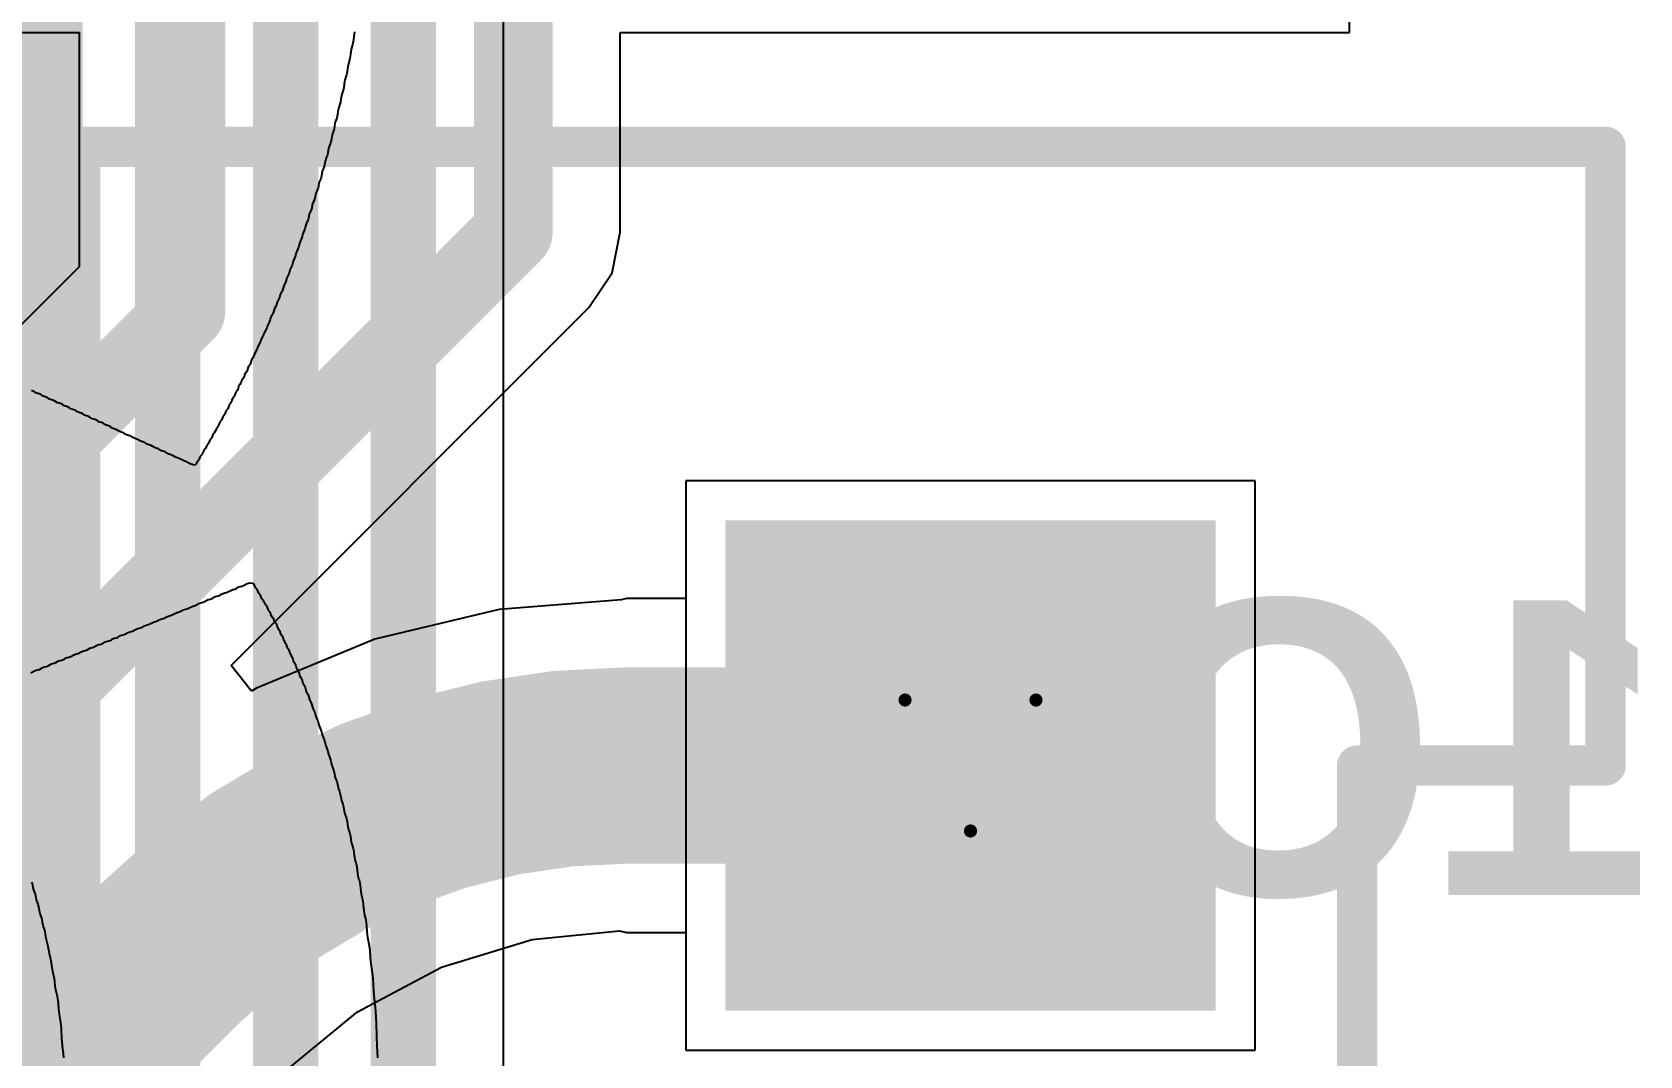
# Model space of a CAD drawing. Header units: inches. Extents: x -13 to 356, y -4 to 120.
# Drawn here: x 25.31 to 31.55, y 14.36 to 18.33 of the extents above; entities that cross this region are included whole.
import ezdxf

# ---------------------------------------------------------------- set-up
doc = ezdxf.new("R2010")
doc.units = ezdxf.units.IN
for name, color, linetype in [('Bottom Layer', 5, 'Continuous'), ('Bottom Overlay', 54, 'Continuous'), ('Bottom Solder', 6, 'Continuous'), ('Drill Drawing', 1, 'Continuous'), ('GND', 16, 'Continuous'), ('Multi-Layer', 9, 'Continuous'), ('Pad Holes', 156, 'Continuous'), ('POWER', 76, 'Continuous'), ('Top Layer', 1, 'Continuous'), ('Top Overlay', 2, 'Continuous'), ('Top Solder', 216, 'Continuous')]:
    doc.layers.add(name, color=color, linetype=linetype)
doc.styles.add('Arial_Bold', font='', dxfattribs={"height": 0.2})
doc.styles.get('Arial_Bold').set_extended_font_data('Arial', bold=True)

# ---------------------------------------------------------------- blocks, each defined once
blk = doc.blocks.new('XH2_54_LI_5P_37')
at = {"layer": 'Bottom Layer'}
blk.add_hatch(color=5, dxfattribs=at).paths.add_polyline_path([(-5.93, -0.85), (-5.93, 0.85), (-4.23, 0.85), (-4.23, -0.85)])
at = {"layer": 'Bottom Solder'}
blk.add_hatch(color=6, dxfattribs=at).paths.add_polyline_path([(-6.0316, -0.9516), (-6.0316, 0.9516), (-4.1284, 0.9516), (-4.1284, -0.9516)])
at = {"layer": 'GND'}
blk.add_hatch(color=16, dxfattribs=at).paths.add_polyline_path([(-5.93, -0.85), (-5.93, 0.85), (-4.23, 0.85), (-4.23, -0.85)])
at = {"layer": 'Multi-Layer'}
blk.add_hatch(color=9, dxfattribs=at).paths.add_polyline_path([(-5.93, -0.85), (-5.93, 0.85), (-4.23, 0.85), (-4.23, -0.85)])
at = {"layer": 'Pad Holes'}
h = blk.add_hatch(color=7, dxfattribs=at)
edge = h.paths.add_edge_path()
edge.add_arc((-5.08, 0), 0.45, 0, 360)
at = {"layer": 'POWER'}
blk.add_hatch(color=76, dxfattribs=at).paths.add_polyline_path([(-5.93, -0.85), (-5.93, 0.85), (-4.23, 0.85), (-4.23, -0.85)])
at = {"layer": 'Top Layer'}
blk.add_hatch(color=1, dxfattribs=at).paths.add_polyline_path([(-5.93, -0.85), (-5.93, 0.85), (-4.23, 0.85), (-4.23, -0.85)])
at = {"layer": 'Top Solder'}
blk.add_hatch(color=216, dxfattribs=at).paths.add_polyline_path([(-6.0316, -0.9516), (-6.0316, 0.9516), (-4.1284, 0.9516), (-4.1284, -0.9516)])
at = {"layer": 'Top Overlay'}
for points in [[(-7.48, -3.4544, 0.1565, 0.1565, 0), (-7.48, 2.4638, 0.1565, 0.1565, 0)], [(-7.48, 2.4638, 0.1565, 0.1565, 0), (-5.08, 2.4638, 0.1565, 0.1565, 0)], [(-5.08, 1.5, 0.1565, 0.1565, 0), (-5.08, 2.4638, 0.1565, 0.1565, 0)], [(-3.78, 1.5, 0.1565, 0.1565, 0), (-5.08, 1.5, 0.1565, 0.1565, 0)], [(7.52, -3.4544, 0.1565, 0.1565, 0), (-7.48, -3.4544, 0.1565, 0.1565, 0)]]:
    blk.add_lwpolyline(points, format="xyseb", dxfattribs=at)
for points in [[(-7.5191, 2.4638, 0.0782, 0.0782, 1), (-7.4409, 2.4638, 0.0782, 0.0782, 1)], [(-7.5191, 2.4638, 0.0782, 0.0782, 1), (-7.4409, 2.4638, 0.0782, 0.0782, 1)], [(-5.1191, 2.4638, 0.0782, 0.0782, 1), (-5.0409, 2.4638, 0.0782, 0.0782, 1)], [(-5.1191, 2.4638, 0.0782, 0.0782, 1), (-5.0409, 2.4638, 0.0782, 0.0782, 1)], [(-5.1191, 1.5, 0.0782, 0.0782, 1), (-5.0409, 1.5, 0.0782, 0.0782, 1)], [(-5.1191, 1.5, 0.0782, 0.0782, 1), (-5.0409, 1.5, 0.0782, 0.0782, 1)], [(-7.5191, -3.4544, 0.0782, 0.0782, 1), (-7.4409, -3.4544, 0.0782, 0.0782, 1)], [(-7.5191, -3.4544, 0.0782, 0.0782, 1), (-7.4409, -3.4544, 0.0782, 0.0782, 1)]]:
    blk.add_lwpolyline(points, format="xyseb", close=True, dxfattribs=at)

msp = doc.modelspace()

# ---------------------------------------------------------------- linework, layer by layer
at = {"layer": 'Bottom Layer'}
for p, q in [((27.1398, 2.8969), (27.1398, 32.9059)), ((30.0552, 16.5929), (27.8472, 16.5929)), ((27.8472, 16.5929), (27.8472, 14.3849)), ((30.0552, 14.3849), (30.0552, 16.5929)), ((27.8472, 14.3849), (30.0552, 14.3849))]:
    msp.add_line(p, q, dxfattribs=at)
for points in [[(26.7513, 2.8969, 0.254, 0.254, 0), (26.7513, 32.9059, 0.254, 0.254, 0)], [(26.2941, 3.0863, 0.254, 0.254, 0), (26.2941, 32.6442, 0.254, 0.254, 0)], [(25.8369, 3.844, 0.254, 0.254, 0), (25.8369, 25.7519, 0.254, 0.254, 0)], [(25.3797, 5.0975, 0.254, 0.254, 0), (25.3797, 25.5626, 0.254, 0.254, 0)]]:
    msp.add_lwpolyline(points, format="xyseb", dxfattribs=at)
at = {"layer": 'Bottom Overlay'}
for p, q in [((26.5532, 18.2842), (26.5493, 18.2712)), ((26.5551, 18.2913), (26.5532, 18.2842)), ((26.5564, 18.2978), (26.5551, 18.2913)), ((26.561, 18.3348), (26.5564, 18.2978)), ((26.5408, 18.2212), (26.5376, 18.2102)), ((26.5434, 18.2316), (26.5408, 18.2212)), ((26.546, 18.2472), (26.5434, 18.2316)), ((26.5473, 18.2588), (26.546, 18.2472)), ((26.5493, 18.2712), (26.5473, 18.2588)), ((26.5285, 18.1608), (26.5246, 18.1478)), ((26.5304, 18.168), (26.5285, 18.1608)), ((26.5317, 18.1732), (26.5304, 18.168)), ((26.533, 18.1797), (26.5317, 18.1732)), ((26.5343, 18.1913), (26.533, 18.1797)), ((26.5356, 18.2017), (26.5343, 18.1913)), ((26.5376, 18.2102), (26.5356, 18.2017)), ((26.5116, 18.0894), (26.5103, 18.0803)), ((26.5188, 18.1121), (26.5116, 18.0894)), ((26.5201, 18.1186), (26.5188, 18.1121)), ((26.522, 18.1336), (26.5201, 18.1186)), ((26.5233, 18.1426), (26.522, 18.1336)), ((26.5246, 18.1478), (26.5233, 18.1426)), ((26.4986, 18.0323), (26.496, 18.0141)), ((26.4999, 18.0375), (26.4986, 18.0323)), ((26.5064, 18.0583), (26.4999, 18.0375)), ((26.5077, 18.0622), (26.5064, 18.0583)), ((26.509, 18.0751), (26.5077, 18.0622)), ((26.5103, 18.0803), (26.509, 18.0751)), ((26.4844, 17.97), (26.4824, 17.9576)), ((26.4856, 17.9791), (26.4844, 17.97)), ((26.4869, 17.9843), (26.4856, 17.9791)), ((26.4889, 17.9914), (26.4869, 17.9843)), ((26.4928, 18.0018), (26.4889, 17.9914)), ((26.4947, 18.0089), (26.4928, 18.0018)), ((26.496, 18.0141), (26.4947, 18.0089)), ((26.4694, 17.907), (26.4655, 17.8966)), ((26.4707, 17.9135), (26.4694, 17.907)), ((26.4733, 17.9291), (26.4707, 17.9135)), ((26.4759, 17.9395), (26.4733, 17.9291)), ((26.4824, 17.9576), (26.4759, 17.9395)), ((26.4519, 17.8466), (26.448, 17.8336)), ((26.4551, 17.8538), (26.4519, 17.8466)), ((26.4564, 17.859), (26.4551, 17.8538)), ((26.4597, 17.8739), (26.4564, 17.859)), ((26.461, 17.883), (26.4597, 17.8739)), ((26.4629, 17.8901), (26.461, 17.883)), ((26.4655, 17.8966), (26.4629, 17.8901)), ((26.4331, 17.7759), (26.4318, 17.7694)), ((26.435, 17.7869), (26.4331, 17.7759)), ((26.4376, 17.7973), (26.435, 17.7869)), ((26.4409, 17.8057), (26.4376, 17.7973)), ((26.4435, 17.8122), (26.4409, 17.8057)), ((26.4454, 17.8194), (26.4435, 17.8122)), ((26.4467, 17.8246), (26.4454, 17.8194)), ((26.448, 17.8336), (26.4467, 17.8246)), ((26.4149, 17.7174), (26.4116, 17.709)), ((26.4201, 17.7304), (26.4149, 17.7174)), ((26.4214, 17.7369), (26.4201, 17.7304)), ((26.4233, 17.7493), (26.4214, 17.7369)), ((26.4292, 17.7629), (26.4233, 17.7493)), ((26.4318, 17.7694), (26.4292, 17.7629)), ((26.3987, 17.6675), (26.3941, 17.646)), ((26.4013, 17.674), (26.3987, 17.6675)), ((26.4045, 17.6811), (26.4013, 17.674)), ((26.4078, 17.6895), (26.4045, 17.6811)), ((26.409, 17.6947), (26.4078, 17.6895)), ((26.4103, 17.7038), (26.409, 17.6947)), ((26.4116, 17.709), (26.4103, 17.7038)), ((26.3753, 17.5948), (26.3727, 17.5857)), ((26.3811, 17.6058), (26.3753, 17.5948)), ((26.3857, 17.6259), (26.3811, 17.6058)), ((26.387, 17.6311), (26.3857, 17.6259)), ((26.3941, 17.646), (26.387, 17.6311)), ((26.3552, 17.5305), (26.348, 17.5143)), ((26.3578, 17.537), (26.3552, 17.5305)), ((26.3597, 17.5467), (26.3578, 17.537)), ((26.361, 17.5519), (26.3597, 17.5467)), ((26.3694, 17.5707), (26.361, 17.5519)), ((26.3707, 17.5759), (26.3694, 17.5707)), ((26.3727, 17.5857), (26.3707, 17.5759)), ((26.3331, 17.4669), (26.3286, 17.4571)), ((26.335, 17.4779), (26.3331, 17.4669)), ((26.3448, 17.4993), (26.335, 17.4779)), ((26.3461, 17.5045), (26.3448, 17.4993)), ((26.348, 17.5143), (26.3461, 17.5045)), ((26.3084, 17.402), (26.3071, 17.3968)), ((26.3104, 17.4091), (26.3084, 17.402)), ((26.3117, 17.4143), (26.3104, 17.4091)), ((26.3201, 17.4305), (26.3117, 17.4143)), ((26.3234, 17.4454), (26.3201, 17.4305)), ((26.3286, 17.4571), (26.3234, 17.4454)), ((26.2844, 17.3403), (26.2825, 17.3331)), ((26.287, 17.3494), (26.2844, 17.3403)), ((26.2909, 17.3585), (26.287, 17.3494)), ((26.2928, 17.3604), (26.2909, 17.3585)), ((26.2954, 17.3669), (26.2928, 17.3604)), ((26.2974, 17.3753), (26.2954, 17.3669)), ((26.2987, 17.3805), (26.2974, 17.3753)), ((26.3071, 17.3968), (26.2987, 17.3805)), ((26.2591, 17.2773), (26.2578, 17.2721)), ((26.261, 17.2858), (26.2591, 17.2773)), ((26.2708, 17.3046), (26.261, 17.2858)), ((26.2727, 17.3143), (26.2708, 17.3046)), ((26.2766, 17.3234), (26.2727, 17.3143)), ((26.2779, 17.326), (26.2766, 17.3234)), ((26.2805, 17.3286), (26.2779, 17.326)), ((26.2825, 17.3331), (26.2805, 17.3286)), ((26.2344, 17.2189), (26.2305, 17.2085)), ((26.2357, 17.2241), (26.2344, 17.2189)), ((26.2377, 17.2312), (26.2357, 17.2241)), ((26.2442, 17.2403), (26.2377, 17.2312)), ((26.2461, 17.2449), (26.2442, 17.2403)), ((26.2481, 17.2533), (26.2461, 17.2449)), ((26.2513, 17.2617), (26.2481, 17.2533)), ((26.2578, 17.2721), (26.2513, 17.2617)), ((26.2091, 17.1598), (26.2026, 17.1481)), ((26.2104, 17.165), (26.2091, 17.1598)), ((26.2156, 17.1767), (26.2104, 17.165)), ((26.2188, 17.1812), (26.2156, 17.1767)), ((26.2221, 17.1897), (26.2188, 17.1812)), ((26.2234, 17.1949), (26.2221, 17.1897)), ((26.2273, 17.204), (26.2234, 17.1949)), ((26.2286, 17.2066), (26.2273, 17.204)), ((26.2305, 17.2085), (26.2286, 17.2066)), ((26.1779, 17.0936), (26.1728, 17.0819)), ((26.1844, 17.1053), (26.1779, 17.0936)), ((26.1857, 17.1105), (26.1844, 17.1053)), ((26.1896, 17.1196), (26.1857, 17.1105)), ((26.1974, 17.1339), (26.1896, 17.1196)), ((26.1987, 17.139), (26.1974, 17.1339)), ((26.2026, 17.1481), (26.1987, 17.139)), ((26.1507, 17.0378), (26.1435, 17.0177)), ((26.1533, 17.0404), (26.1507, 17.0378)), ((26.1546, 17.043), (26.1533, 17.0404)), ((26.1565, 17.0449), (26.1546, 17.043)), ((26.1598, 17.0534), (26.1565, 17.0449)), ((26.1624, 17.0624), (26.1598, 17.0534)), ((26.1689, 17.0715), (26.1624, 17.0624)), ((26.1728, 17.0819), (26.1689, 17.0715)), ((26.1169, 16.9664), (26.1117, 16.9586)), ((26.1221, 16.9755), (26.1169, 16.9664)), ((26.1234, 16.9807), (26.1221, 16.9755)), ((26.126, 16.9871), (26.1234, 16.9807)), ((26.1286, 16.9897), (26.126, 16.9871)), ((26.1299, 16.9923), (26.1286, 16.9897)), ((26.1319, 16.9943), (26.1299, 16.9923)), ((26.1364, 17.0066), (26.1319, 16.9943)), ((26.139, 17.0131), (26.1364, 17.0066)), ((26.1435, 17.0177), (26.139, 17.0131)), ((25.3204, 16.9385), (25.3087, 16.9436)), ((25.325, 16.9352), (25.3204, 16.9385)), ((25.3334, 16.932), (25.325, 16.9352)), ((25.3386, 16.9307), (25.3334, 16.932)), ((25.3451, 16.9281), (25.3386, 16.9307)), ((25.3477, 16.9255), (25.3451, 16.9281)), ((25.3503, 16.9242), (25.3477, 16.9255)), ((25.3522, 16.9222), (25.3503, 16.9242)), ((25.3594, 16.9203), (25.3522, 16.9222)), ((25.3736, 16.9138), (25.3594, 16.9203)), ((25.3782, 16.9105), (25.3736, 16.9138)), ((25.3866, 16.9073), (25.3782, 16.9105)), ((25.3918, 16.906), (25.3866, 16.9073)), ((25.399, 16.9028), (25.3918, 16.906)), ((25.4093, 16.8963), (25.399, 16.9028)), ((26.0858, 16.9066), (26.0838, 16.8995)), ((26.0884, 16.9131), (26.0858, 16.9066)), ((26.091, 16.9157), (26.0884, 16.9131)), ((26.0955, 16.9229), (26.091, 16.9157)), ((26.0987, 16.9313), (26.0955, 16.9229)), ((26.1013, 16.9378), (26.0987, 16.9313)), ((26.1039, 16.9404), (26.1013, 16.9378)), ((26.1072, 16.9449), (26.1039, 16.9404)), ((26.1098, 16.9514), (26.1072, 16.9449)), ((26.1117, 16.9586), (26.1098, 16.9514)), ((25.4165, 16.8943), (25.4093, 16.8963)), ((25.4256, 16.8904), (25.4165, 16.8943)), ((25.4282, 16.8891), (25.4256, 16.8904)), ((25.4314, 16.8859), (25.4282, 16.8891)), ((25.4437, 16.8813), (25.4314, 16.8859)), ((25.4489, 16.88), (25.4437, 16.8813)), ((25.4554, 16.8761), (25.4489, 16.88)), ((25.46, 16.8729), (25.4554, 16.8761)), ((25.4684, 16.8696), (25.46, 16.8729)), ((25.4775, 16.867), (25.4684, 16.8696)), ((25.4866, 16.8606), (25.4775, 16.867)), ((25.497, 16.8567), (25.4866, 16.8606)), ((25.5022, 16.8554), (25.497, 16.8567)), ((25.5087, 16.8515), (25.5022, 16.8554)), ((25.5132, 16.8482), (25.5087, 16.8515)), ((25.5216, 16.845), (25.5132, 16.8482)), ((25.5307, 16.8424), (25.5216, 16.845)), ((25.5398, 16.8359), (25.5307, 16.8424)), ((26.0507, 16.8417), (26.0455, 16.8287)), ((26.052, 16.8443), (26.0507, 16.8417)), ((26.0546, 16.8469), (26.052, 16.8443)), ((26.0579, 16.8515), (26.0546, 16.8469)), ((26.0611, 16.8599), (26.0579, 16.8515)), ((26.0637, 16.8664), (26.0611, 16.8599)), ((26.0695, 16.8722), (26.0637, 16.8664)), ((26.0754, 16.8885), (26.0695, 16.8722)), ((26.0786, 16.8917), (26.0754, 16.8885)), ((26.0838, 16.8995), (26.0786, 16.8917)), ((25.5444, 16.8339), (25.5398, 16.8359)), ((25.5515, 16.832), (25.5444, 16.8339)), ((25.5606, 16.8281), (25.5515, 16.832)), ((25.5632, 16.8268), (25.5606, 16.8281)), ((25.5664, 16.8236), (25.5632, 16.8268)), ((25.5729, 16.821), (25.5664, 16.8236)), ((25.5801, 16.819), (25.5729, 16.821)), ((25.5866, 16.8164), (25.5801, 16.819)), ((25.595, 16.8106), (25.5866, 16.8164)), ((25.6034, 16.8073), (25.595, 16.8106)), ((25.6125, 16.8047), (25.6034, 16.8073)), ((25.6216, 16.7982), (25.6125, 16.8047)), ((25.632, 16.7943), (25.6216, 16.7982)), ((25.6372, 16.793), (25.632, 16.7943)), ((25.6437, 16.7891), (25.6372, 16.793)), ((25.6482, 16.7859), (25.6437, 16.7891)), ((25.6567, 16.7827), (25.6482, 16.7859)), ((25.6658, 16.7801), (25.6567, 16.7827)), ((25.6748, 16.7736), (25.6658, 16.7801)), ((26.0183, 16.7807), (26.0118, 16.7716)), ((26.0221, 16.7872), (26.0183, 16.7807)), ((26.026, 16.7963), (26.0221, 16.7872)), ((26.0273, 16.7989), (26.026, 16.7963)), ((26.0299, 16.8015), (26.0273, 16.7989)), ((26.0332, 16.806), (26.0299, 16.8015)), ((26.0364, 16.8145), (26.0332, 16.806)), ((26.0397, 16.8216), (26.0364, 16.8145)), ((26.0455, 16.8287), (26.0397, 16.8216)), ((25.6852, 16.7697), (25.6748, 16.7736)), ((25.6943, 16.7671), (25.6852, 16.7697)), ((25.6969, 16.7645), (25.6943, 16.7671)), ((25.6995, 16.7632), (25.6969, 16.7645)), ((25.7015, 16.7612), (25.6995, 16.7632)), ((25.7138, 16.7567), (25.7015, 16.7612)), ((25.7255, 16.7515), (25.7138, 16.7567)), ((25.73, 16.7483), (25.7255, 16.7515)), ((25.7385, 16.745), (25.73, 16.7483)), ((25.7476, 16.7424), (25.7385, 16.745)), ((25.7566, 16.7359), (25.7476, 16.7424)), ((25.767, 16.732), (25.7566, 16.7359)), ((25.7722, 16.7307), (25.767, 16.732)), ((25.7787, 16.7268), (25.7722, 16.7307)), ((25.7813, 16.7255), (25.7787, 16.7268)), ((25.7833, 16.7236), (25.7813, 16.7255)), ((25.7917, 16.7203), (25.7833, 16.7236)), ((25.8008, 16.7177), (25.7917, 16.7203)), ((25.8099, 16.7112), (25.8008, 16.7177)), ((25.9832, 16.7184), (25.9774, 16.7112)), ((25.9845, 16.721), (25.9832, 16.7184)), ((25.9884, 16.7301), (25.9845, 16.721)), ((25.9897, 16.7327), (25.9884, 16.7301)), ((25.9923, 16.7353), (25.9897, 16.7327)), ((25.9988, 16.747), (25.9923, 16.7353)), ((26.0014, 16.7534), (25.9988, 16.747)), ((26.0072, 16.7593), (26.0014, 16.7534)), ((26.0118, 16.7716), (26.0072, 16.7593)), ((25.8183, 16.708), (25.8099, 16.7112)), ((25.8268, 16.7061), (25.8183, 16.708)), ((25.8345, 16.7009), (25.8268, 16.7061)), ((25.8391, 16.6976), (25.8345, 16.7009)), ((25.8462, 16.6957), (25.8391, 16.6976)), ((25.8605, 16.6892), (25.8462, 16.6957)), ((25.8676, 16.6846), (25.8605, 16.6892)), ((25.8748, 16.6827), (25.8676, 16.6846)), ((25.8865, 16.6775), (25.8748, 16.6827)), ((25.8936, 16.6729), (25.8865, 16.6775)), ((25.9021, 16.6697), (25.8936, 16.6729)), ((25.9111, 16.6671), (25.9021, 16.6697)), ((25.9137, 16.6645), (25.9111, 16.6671)), ((25.9163, 16.6632), (25.9137, 16.6645)), ((25.9183, 16.6613), (25.9163, 16.6632)), ((25.9267, 16.658), (25.9183, 16.6613)), ((25.9319, 16.6567), (25.9267, 16.658)), ((25.9384, 16.6541), (25.9319, 16.6567)), ((25.9436, 16.6554), (25.9384, 16.6541)), ((25.9455, 16.6574), (25.9436, 16.6554)), ((25.9507, 16.6665), (25.9455, 16.6574)), ((25.952, 16.6691), (25.9507, 16.6665)), ((25.9579, 16.6749), (25.952, 16.6691)), ((25.9624, 16.6872), (25.9579, 16.6749)), ((25.9663, 16.6911), (25.9624, 16.6872)), ((25.9676, 16.6937), (25.9663, 16.6911)), ((25.9696, 16.6957), (25.9676, 16.6937)), ((25.9774, 16.7112), (25.9696, 16.6957)), ((26.0449, 16.153), (26.0566, 16.1582)), ((26.0566, 16.1582), (26.0643, 16.1595)), ((26.0643, 16.1595), (26.089, 16.1711)), ((26.089, 16.1711), (26.0968, 16.1724)), ((26.0968, 16.1724), (26.1059, 16.1776)), ((26.1059, 16.1776), (26.1085, 16.1802)), ((26.1085, 16.1802), (26.1176, 16.1828)), ((26.1176, 16.1828), (26.1247, 16.1848)), ((26.1247, 16.1848), (26.1312, 16.1874)), ((26.1312, 16.1874), (26.1448, 16.1945)), ((26.1448, 16.1945), (26.1552, 16.1971)), ((26.1552, 16.1971), (26.1682, 16.1958)), ((26.1682, 16.1958), (26.1702, 16.1939)), ((26.1702, 16.1939), (26.1728, 16.1874)), ((26.1728, 16.1874), (26.1779, 16.1783)), ((26.1779, 16.1783), (26.1818, 16.1744)), ((26.1818, 16.1744), (26.1857, 16.1653)), ((26.1857, 16.1653), (26.1909, 16.1562)), ((26.1909, 16.1562), (26.1948, 16.1523)), ((25.8884, 16.0874), (25.8962, 16.0926)), ((25.8962, 16.0926), (25.9021, 16.0945)), ((25.9021, 16.0945), (25.9124, 16.0971)), ((25.9124, 16.0971), (25.9345, 16.1075)), ((25.9345, 16.1075), (25.9397, 16.1088)), ((25.9397, 16.1088), (25.9501, 16.1127)), ((25.9501, 16.1127), (25.9579, 16.1179)), ((25.9579, 16.1179), (25.9644, 16.1205)), ((25.9644, 16.1205), (25.9741, 16.1225)), ((25.9741, 16.1225), (25.9819, 16.1264)), ((25.9819, 16.1264), (25.9916, 16.1322)), ((25.9916, 16.1322), (26.0014, 16.1341)), ((26.0014, 16.1341), (26.0118, 16.138)), ((26.0118, 16.138), (26.0137, 16.14)), ((26.0137, 16.14), (26.0163, 16.1413)), ((26.0163, 16.1413), (26.0254, 16.1452)), ((26.0254, 16.1452), (26.0338, 16.1471)), ((26.0338, 16.1471), (26.0403, 16.1497)), ((26.0403, 16.1497), (26.0449, 16.153)), ((26.1948, 16.1523), (26.2, 16.1393)), ((26.2, 16.1393), (26.2059, 16.1322)), ((26.2059, 16.1322), (26.2149, 16.114)), ((26.2149, 16.114), (26.2182, 16.1108)), ((26.2182, 16.1108), (26.2195, 16.1082)), ((26.2195, 16.1082), (26.2247, 16.0952)), ((26.2247, 16.0952), (26.2338, 16.0822)), ((25.7385, 16.0257), (25.7463, 16.0309)), ((25.7463, 16.0309), (25.7527, 16.0335)), ((25.7527, 16.0335), (25.7625, 16.0355)), ((25.7625, 16.0355), (25.7813, 16.0452)), ((25.7813, 16.0452), (25.7898, 16.0472)), ((25.7898, 16.0472), (25.8001, 16.0511)), ((25.8001, 16.0511), (25.8034, 16.0543)), ((25.8034, 16.0543), (25.8099, 16.0569)), ((25.8099, 16.0569), (25.8203, 16.0595)), ((25.8203, 16.0595), (25.8287, 16.0627)), ((25.8287, 16.0627), (25.8306, 16.0647)), ((25.8306, 16.0647), (25.8332, 16.066)), ((25.8332, 16.066), (25.8423, 16.0699)), ((25.8423, 16.0699), (25.8475, 16.0712)), ((25.8475, 16.0712), (25.8599, 16.0757)), ((25.8599, 16.0757), (25.8618, 16.0777)), ((25.8618, 16.0777), (25.8644, 16.079)), ((25.8644, 16.079), (25.8735, 16.0829)), ((25.8735, 16.0829), (25.8819, 16.0848)), ((25.8819, 16.0848), (25.8884, 16.0874)), ((26.2338, 16.0822), (26.2357, 16.0751)), ((26.2357, 16.0751), (26.2422, 16.0647)), ((26.2422, 16.0647), (26.2442, 16.0627)), ((26.2442, 16.0627), (26.2468, 16.0562)), ((26.2468, 16.0562), (26.25, 16.0478)), ((26.25, 16.0478), (26.2532, 16.0433)), ((26.2532, 16.0433), (26.2558, 16.0407)), ((26.2558, 16.0407), (26.2597, 16.0316)), ((26.2597, 16.0316), (26.261, 16.0264)), ((25.5866, 15.9634), (25.5944, 15.9686)), ((25.5944, 15.9686), (25.6034, 15.9712)), ((25.6034, 15.9712), (25.6086, 15.9725)), ((25.6086, 15.9725), (25.6171, 15.9757)), ((25.6171, 15.9757), (25.6203, 15.979)), ((25.6203, 15.979), (25.6294, 15.9829)), ((25.6294, 15.9829), (25.6378, 15.9848)), ((25.6378, 15.9848), (25.6463, 15.9881)), ((25.6463, 15.9881), (25.6541, 15.9933)), ((25.6541, 15.9933), (25.6632, 15.9959)), ((25.6632, 15.9959), (25.6684, 15.9972)), ((25.6684, 15.9972), (25.6768, 16.0004)), ((25.6768, 16.0004), (25.6813, 16.0037)), ((25.6813, 16.0037), (25.6904, 16.0076)), ((25.6904, 16.0076), (25.7008, 16.0102)), ((25.7008, 16.0102), (25.7125, 16.0166)), ((25.7125, 16.0166), (25.7216, 16.0205)), ((25.7216, 16.0205), (25.73, 16.0225)), ((25.73, 16.0225), (25.7385, 16.0257)), ((26.261, 16.0264), (26.2649, 16.0199)), ((26.2649, 16.0199), (26.2701, 16.0121)), ((26.2701, 16.0121), (26.276, 15.9959)), ((26.276, 15.9959), (26.2805, 15.9913)), ((26.2805, 15.9913), (26.2844, 15.9822)), ((26.2844, 15.9822), (26.2857, 15.977)), ((26.2857, 15.977), (26.2909, 15.968)), ((26.2909, 15.968), (26.2961, 15.9602)), ((25.4347, 15.9011), (25.4424, 15.9063)), ((25.4424, 15.9063), (25.4515, 15.9089)), ((25.4515, 15.9089), (25.4567, 15.9102)), ((25.4567, 15.9102), (25.4652, 15.9134)), ((25.4652, 15.9134), (25.4671, 15.9154)), ((25.4671, 15.9154), (25.4697, 15.9167)), ((25.4697, 15.9167), (25.4788, 15.9206)), ((25.4788, 15.9206), (25.4892, 15.9232)), ((25.4892, 15.9232), (25.4983, 15.9284)), ((25.4983, 15.9284), (25.51, 15.9336)), ((25.51, 15.9336), (25.5184, 15.9355)), ((25.5184, 15.9355), (25.5249, 15.9381)), ((25.5249, 15.9381), (25.5346, 15.9439)), ((25.5346, 15.9439), (25.5437, 15.9465)), ((25.5437, 15.9465), (25.5489, 15.9478)), ((25.5489, 15.9478), (25.5606, 15.9543)), ((25.5606, 15.9543), (25.5697, 15.9582)), ((25.5697, 15.9582), (25.5781, 15.9602)), ((25.5781, 15.9602), (25.5866, 15.9634)), ((26.2961, 15.9602), (26.298, 15.9517)), ((26.298, 15.9517), (26.3006, 15.9452)), ((26.3006, 15.9452), (26.3039, 15.942)), ((26.3039, 15.942), (26.3052, 15.9394)), ((26.3052, 15.9394), (26.3091, 15.9303)), ((26.3091, 15.9303), (26.3104, 15.9251)), ((26.3104, 15.9251), (26.3169, 15.9134)), ((26.3169, 15.9134), (26.3221, 15.9017)), ((25.3061, 15.8479), (25.3204, 15.8557)), ((25.3204, 15.8557), (25.3269, 15.8583)), ((25.3269, 15.8583), (25.3321, 15.8595)), ((25.3321, 15.8595), (25.3392, 15.8615)), ((25.3392, 15.8615), (25.3496, 15.868)), ((25.3496, 15.868), (25.3581, 15.8712)), ((25.3581, 15.8712), (25.3665, 15.8732)), ((25.3665, 15.8732), (25.373, 15.8758)), ((25.373, 15.8758), (25.3866, 15.8829)), ((25.3866, 15.8829), (25.397, 15.8855)), ((25.397, 15.8855), (25.4035, 15.8881)), ((25.4035, 15.8881), (25.4126, 15.8946)), ((25.4126, 15.8946), (25.421, 15.8966)), ((25.421, 15.8966), (25.4262, 15.8978)), ((25.4262, 15.8978), (25.4347, 15.9011)), ((26.3221, 15.9017), (26.324, 15.8946)), ((26.324, 15.8946), (26.3286, 15.8875)), ((26.3286, 15.8875), (26.3337, 15.8758)), ((26.3337, 15.8758), (26.335, 15.8706)), ((26.335, 15.8706), (26.3383, 15.8621)), ((26.3383, 15.8621), (26.3402, 15.8602)), ((26.3402, 15.8602), (26.3415, 15.8576)), ((26.3415, 15.8576), (26.3467, 15.8459)), ((26.3467, 15.8459), (26.3487, 15.8375)), ((26.3487, 15.8375), (26.3552, 15.8271)), ((26.3552, 15.8271), (26.3584, 15.82)), ((26.3584, 15.82), (26.3604, 15.8115)), ((26.3604, 15.8115), (26.3643, 15.8011)), ((26.3643, 15.8011), (26.3675, 15.7979)), ((26.3675, 15.7979), (26.3701, 15.7914)), ((26.3701, 15.7914), (26.374, 15.7758)), ((26.374, 15.7758), (26.3753, 15.7732)), ((26.3753, 15.7732), (26.3805, 15.7654)), ((26.3805, 15.7654), (26.3831, 15.7589)), ((26.3831, 15.7589), (26.3863, 15.7453)), ((26.3863, 15.7453), (26.3889, 15.7388)), ((26.3889, 15.7388), (26.3909, 15.7369)), ((26.3909, 15.7369), (26.3948, 15.7278)), ((26.3948, 15.7278), (26.3974, 15.7187)), ((26.3974, 15.7187), (26.3993, 15.7102)), ((26.3993, 15.7102), (26.4078, 15.694)), ((26.4078, 15.694), (26.411, 15.6791)), ((26.411, 15.6791), (26.4136, 15.6726)), ((26.4136, 15.6726), (26.4194, 15.6616)), ((26.4194, 15.6616), (26.422, 15.6512)), ((26.422, 15.6512), (26.424, 15.6427)), ((26.424, 15.6427), (26.4266, 15.6362)), ((26.4266, 15.6362), (26.4337, 15.62)), ((26.4337, 15.62), (26.4357, 15.609)), ((26.4357, 15.609), (26.4396, 15.5986)), ((26.4396, 15.5986), (26.4454, 15.585)), ((26.4454, 15.585), (26.4467, 15.5798)), ((26.4467, 15.5798), (26.4486, 15.57)), ((26.4486, 15.57), (26.4499, 15.5648)), ((26.4499, 15.5648), (26.4571, 15.5486)), ((26.4571, 15.5486), (26.4584, 15.5434)), ((26.4584, 15.5434), (26.4616, 15.5285)), ((26.4616, 15.5285), (26.4642, 15.522)), ((26.4642, 15.522), (26.4675, 15.5148)), ((26.4675, 15.5148), (26.4701, 15.5058)), ((26.4701, 15.5058), (26.4714, 15.5006)), ((26.4714, 15.5006), (26.4733, 15.4895)), ((26.4733, 15.4895), (26.4772, 15.4791)), ((26.4772, 15.4791), (26.4805, 15.472)), ((26.4805, 15.472), (26.4844, 15.4564)), ((26.4844, 15.4564), (26.4856, 15.446)), ((26.4856, 15.446), (26.4869, 15.4421)), ((26.4869, 15.4421), (26.4895, 15.4356)), ((26.4895, 15.4356), (26.4934, 15.4266)), ((26.4934, 15.4266), (26.496, 15.4162)), ((26.496, 15.4162), (26.498, 15.4038)), ((26.498, 15.4038), (26.4993, 15.3986)), ((26.4993, 15.3986), (26.5032, 15.3883)), ((26.5032, 15.3883), (26.5064, 15.3772)), ((26.5064, 15.3772), (26.509, 15.3668)), ((26.509, 15.3668), (26.511, 15.3532)), ((26.511, 15.3532), (26.5162, 15.3389)), ((26.5162, 15.3389), (26.5194, 15.3279)), ((26.5194, 15.3279), (26.5207, 15.3188)), ((26.5207, 15.3188), (26.522, 15.3136)), ((26.522, 15.3136), (26.5239, 15.3013)), ((26.5239, 15.3013), (26.5304, 15.2831)), ((26.5304, 15.2831), (26.5317, 15.2779)), ((26.5317, 15.2779), (26.533, 15.2714)), ((26.533, 15.2714), (26.5343, 15.2597)), ((26.5343, 15.2597), (26.5369, 15.2454)), ((26.5369, 15.2454), (26.5382, 15.2403)), ((26.5382, 15.2403), (26.5428, 15.2253)), ((26.5428, 15.2253), (26.5454, 15.2149)), ((26.5454, 15.2149), (26.5467, 15.202)), ((26.5467, 15.202), (26.548, 15.1929)), ((26.548, 15.1929), (26.5493, 15.1877)), ((26.5493, 15.1877), (26.5558, 15.1669)), ((26.5558, 15.1669), (26.5571, 15.1617)), ((26.5571, 15.1617), (26.5584, 15.1526)), ((26.5584, 15.1526), (26.5597, 15.1396)), ((26.5597, 15.1396), (26.561, 15.1344)), ((26.561, 15.1344), (26.5629, 15.1247)), ((26.5629, 15.1247), (26.5642, 15.1195)), ((26.5642, 15.1195), (26.5661, 15.1124)), ((26.5661, 15.1124), (26.5687, 15.102)), ((26.5687, 15.102), (26.5713, 15.0838)), ((25.312, 15.0293), (25.31, 15.0364)), ((26.5713, 15.0838), (26.5733, 15.0689)), ((26.5733, 15.0689), (26.5746, 15.0611)), ((26.5746, 15.0611), (26.5772, 15.0507)), ((26.5772, 15.0507), (26.5791, 15.0449)), ((26.5791, 15.0449), (26.5804, 15.0397)), ((26.5804, 15.0397), (26.583, 15.0241)), ((25.3133, 15.0241), (25.312, 15.0293)), ((25.3146, 15.015), (25.3133, 15.0241)), ((25.3172, 15.0059), (25.3146, 15.015)), ((25.3198, 14.9994), (25.3172, 15.0059)), ((25.3211, 14.9968), (25.3198, 14.9994)), ((25.3237, 14.9903), (25.3211, 14.9968)), ((25.325, 14.9825), (25.3237, 14.9903)), ((25.3262, 14.9773), (25.325, 14.9825)), ((25.3275, 14.9683), (25.3262, 14.9773)), ((26.583, 15.0241), (26.5843, 15.0111)), ((26.5843, 15.0111), (26.5856, 15.002)), ((26.5856, 15.002), (26.5876, 14.9897)), ((26.5876, 14.9897), (26.5915, 14.9741)), ((26.5915, 14.9741), (26.5941, 14.9611)), ((25.3347, 14.9507), (25.3275, 14.9683)), ((25.336, 14.9455), (25.3347, 14.9507)), ((25.3392, 14.9254), (25.336, 14.9455)), ((25.3405, 14.9202), (25.3392, 14.9254)), ((25.3425, 14.9131), (25.3405, 14.9202)), ((25.3483, 14.8968), (25.3425, 14.9131)), ((26.5941, 14.9611), (26.5954, 14.9507)), ((26.5954, 14.9507), (26.5967, 14.9364)), ((26.5967, 14.9364), (26.598, 14.9248)), ((26.598, 14.9248), (26.6006, 14.9092)), ((26.6006, 14.9092), (26.6018, 14.9027)), ((25.3496, 14.8917), (25.3483, 14.8968)), ((25.3522, 14.8735), (25.3496, 14.8917)), ((25.3555, 14.8624), (25.3522, 14.8735)), ((25.36, 14.8501), (25.3555, 14.8624)), ((25.3613, 14.8462), (25.36, 14.8501)), ((25.3626, 14.8319), (25.3613, 14.8462)), ((26.6018, 14.9027), (26.6038, 14.8955)), ((26.6038, 14.8955), (26.6051, 14.8904)), ((26.6051, 14.8904), (26.607, 14.878)), ((26.607, 14.878), (26.6083, 14.865)), ((26.6083, 14.865), (26.6096, 14.8469)), ((26.6096, 14.8469), (26.6109, 14.8339)), ((25.3639, 14.8267), (25.3626, 14.8319)), ((25.3652, 14.8176), (25.3639, 14.8267)), ((25.3665, 14.8125), (25.3652, 14.8176)), ((25.371, 14.7975), (25.3665, 14.8125)), ((25.3736, 14.7871), (25.371, 14.7975)), ((25.3756, 14.7722), (25.3736, 14.7871)), ((26.6109, 14.8339), (26.6122, 14.8235)), ((26.6122, 14.8235), (26.6174, 14.7975)), ((26.6174, 14.7975), (26.6194, 14.78)), ((25.3769, 14.767), (25.3756, 14.7722)), ((25.3782, 14.7579), (25.3769, 14.767)), ((25.3795, 14.7527), (25.3782, 14.7579)), ((25.3821, 14.7436), (25.3795, 14.7527)), ((25.384, 14.7365), (25.3821, 14.7436)), ((25.3866, 14.7235), (25.384, 14.7365)), ((25.3886, 14.7034), (25.3866, 14.7235)), ((26.6194, 14.78), (26.6207, 14.7709)), ((26.6207, 14.7709), (26.6226, 14.7443)), ((26.6226, 14.7443), (26.6239, 14.73)), ((26.6239, 14.73), (26.6252, 14.7196)), ((26.6252, 14.7196), (26.6291, 14.6937)), ((25.3899, 14.6982), (25.3886, 14.7034)), ((25.3912, 14.6891), (25.3899, 14.6982)), ((25.3925, 14.6839), (25.3912, 14.6891)), ((25.3957, 14.6729), (25.3925, 14.6839)), ((25.397, 14.6677), (25.3957, 14.6729)), ((25.3983, 14.6612), (25.397, 14.6677)), ((25.3996, 14.6508), (25.3983, 14.6612)), ((26.6291, 14.6937), (26.6311, 14.6761)), ((26.6311, 14.6761), (26.6324, 14.6631)), ((26.6324, 14.6631), (26.6337, 14.6424)), ((25.4009, 14.6352), (25.3996, 14.6508)), ((25.4022, 14.6235), (25.4009, 14.6352)), ((25.4048, 14.608), (25.4022, 14.6235)), ((25.4087, 14.5924), (25.4048, 14.608)), ((26.6337, 14.6424), (26.6356, 14.6132)), ((26.6356, 14.6132), (26.6369, 14.5976)), ((26.6369, 14.5976), (26.6382, 14.5846)), ((25.4113, 14.5768), (25.4087, 14.5924)), ((25.4126, 14.5625), (25.4113, 14.5768)), ((25.4139, 14.5456), (25.4126, 14.5625)), ((25.4152, 14.5327), (25.4139, 14.5456)), ((25.4165, 14.5223), (25.4152, 14.5327)), ((26.6382, 14.5846), (26.6421, 14.5495)), ((26.6421, 14.5495), (26.6434, 14.534)), ((26.6434, 14.534), (26.6447, 14.5132)), ((25.4178, 14.5145), (25.4165, 14.5223)), ((25.4191, 14.508), (25.4178, 14.5145)), ((25.4204, 14.5002), (25.4191, 14.508)), ((25.423, 14.4833), (25.4204, 14.5002)), ((25.4243, 14.4703), (25.423, 14.4833)), ((25.4262, 14.4256), (25.4243, 14.4703)), ((26.6447, 14.5132), (26.646, 14.4872)), ((26.646, 14.4872), (26.6473, 14.4392)), ((25.4275, 14.4204), (25.4262, 14.4256)), ((25.4288, 14.3996), (25.4275, 14.4204)), ((26.6473, 14.4392), (26.6486, 14.4015)), ((25.4301, 14.3905), (25.4288, 14.3996)), ((25.4321, 14.373), (25.4301, 14.3905)), ((25.4334, 14.3548), (25.4321, 14.373)), ((26.6486, 14.4015), (26.6499, 14.3795)), ((26.6499, 14.3795), (26.6512, 14.3548))]:
    msp.add_line(p, q, dxfattribs=at)
at = {"layer": 'Drill Drawing'}
for points in [[(28.6972, 15.7429, 0.0508, 0.0508, 0), (29.2052, 15.7429, 0.0508, 0.0508, 0)], [(28.6972, 15.7429, 0.0508, 0.0508, 0), (28.9512, 15.2349, 0.0508, 0.0508, 0)], [(28.9512, 15.2349, 0.0508, 0.0508, 0), (29.2052, 15.7429, 0.0508, 0.0508, 0)]]:
    msp.add_lwpolyline(points, format="xyseb", dxfattribs=at)
for points in [[(28.6845, 15.7429, 0.0254, 0.0254, 1), (28.7099, 15.7429, 0.0254, 0.0254, 1)], [(28.6845, 15.7429, 0.0254, 0.0254, 1), (28.7099, 15.7429, 0.0254, 0.0254, 1)], [(29.1925, 15.7429, 0.0254, 0.0254, 1), (29.2179, 15.7429, 0.0254, 0.0254, 1)], [(29.1925, 15.7429, 0.0254, 0.0254, 1), (29.2179, 15.7429, 0.0254, 0.0254, 1)], [(28.9385, 15.2349, 0.0254, 0.0254, 1), (28.9639, 15.2349, 0.0254, 0.0254, 1)], [(28.9385, 15.2349, 0.0254, 0.0254, 1), (28.9639, 15.2349, 0.0254, 0.0254, 1)]]:
    msp.add_lwpolyline(points, format="xyseb", close=True, dxfattribs=at)
at = {"layer": 'GND'}
for p, q in [((30.0552, 16.5929), (27.8472, 16.5929)), ((27.8472, 16.5929), (27.8472, 14.3849)), ((30.0552, 14.3849), (30.0552, 16.5929)), ((27.8472, 14.3849), (30.0552, 14.3849))]:
    msp.add_line(p, q, dxfattribs=at)
at = {"layer": 'POWER'}
for p, q in [((30.0552, 16.5929), (27.8472, 16.5929)), ((27.8472, 16.5929), (27.8472, 14.3849)), ((30.0552, 14.3849), (30.0552, 16.5929)), ((27.8472, 14.3849), (30.0552, 14.3849))]:
    msp.add_line(p, q, dxfattribs=at)
at = {"layer": 'Top Layer'}
for p, q in [((30.422, 18.333), (30.422, 20.341)), ((24.0049, 18.333), (25.4936, 18.333)), ((25.4936, 18.333), (25.4936, 17.4238)), ((27.5924, 17.5582), (27.5924, 18.333)), ((27.5924, 18.333), (30.422, 18.333)), ((27.5608, 17.3997), (27.5924, 17.5582)), ((25.4936, 17.4238), (24.0037, 15.9338)), ((27.471, 17.2652), (27.5608, 17.3997)), ((26.0832, 15.8774), (27.471, 17.2652)), ((30.0552, 16.5929), (27.8472, 16.5929)), ((27.8472, 16.5929), (27.8472, 16.1363)), ((30.0552, 14.3849), (30.0552, 16.5929)), ((27.1229, 16.0947), (26.6403, 15.9788)), ((27.5954, 16.1318), (27.1229, 16.0947)), ((27.6178, 16.1363), (27.5954, 16.1318)), ((27.8472, 16.1363), (27.6178, 16.1363)), ((26.6403, 15.9788), (26.1817, 15.7888)), ((26.1624, 15.777), (26.0832, 15.8774)), ((26.1817, 15.7888), (26.1624, 15.777)), ((27.251, 14.8141), (27.5882, 14.8473)), ((27.5882, 14.8473), (27.6178, 14.8414)), ((26.8984, 14.7071), (27.251, 14.8141)), ((27.6178, 14.8414), (27.8472, 14.8414)), ((27.8472, 14.8414), (27.8472, 14.3849)), ((26.5734, 14.5334), (26.8984, 14.7071)), ((26.3121, 14.3189), (26.5734, 14.5334)), ((27.8472, 14.3849), (30.0552, 14.3849))]:
    msp.add_line(p, q, dxfattribs=at)
for points in [[(25.908, 17.2521, 0.3048, 0.3048, 0), (25.908, 19.337, 0.3048, 0.3048, 0)], [(27.178, 17.5582, 0.3048, 0.3048, 0), (27.178, 19.337, 0.3048, 0.3048, 0)], [(24.3348, 14.715, 0.3048, 0.3048, 0), (27.178, 17.5582, 0.3048, 0.3048, 0)], [(24.1557, 15.4998, 0.3048, 0.3048, 0), (25.908, 17.2521, 0.3048, 0.3048, 0)], [(25.8377, 14.752, 0.762, 0.762, -0.198795), (27.6178, 15.4889, 0.762, 0.762, 0)], [(27.6178, 15.4889, 0.762, 0.762, 0), (28.9512, 15.4889, 0.762, 0.762, 0)], [(24.3473, 13.2616, 0.762, 0.762, 0), (25.8369, 14.7512, 0.762, 0.762, 0)], [(25.8369, 14.7512, 0.762, 0.762, -0.000113), (25.8377, 14.752, 0.762, 0.762, 0)]]:
    msp.add_lwpolyline(points, format="xyseb", dxfattribs=at)
for points in [[(27.1018, 17.5582, 0.1524, 0.1524, 1), (27.2542, 17.5582, 0.1524, 0.1524, 1)], [(27.1018, 17.5582, 0.1524, 0.1524, 1), (27.2542, 17.5582, 0.1524, 0.1524, 1)], [(25.8318, 17.2521, 0.1524, 0.1524, 1), (25.9842, 17.2521, 0.1524, 0.1524, 1)], [(25.8318, 17.2521, 0.1524, 0.1524, 1), (25.9842, 17.2521, 0.1524, 0.1524, 1)], [(27.4273, 15.4889, 0.381, 0.381, 1), (27.8083, 15.4889, 0.381, 0.381, 1)], [(27.4273, 15.4889, 0.381, 0.381, 1), (27.8083, 15.4889, 0.381, 0.381, 1)], [(28.7607, 15.4889, 0.381, 0.381, 1), (29.1417, 15.4889, 0.381, 0.381, 1)], [(25.6464, 14.7512, 0.381, 0.381, 1), (26.0274, 14.7512, 0.381, 0.381, 1)], [(25.6464, 14.7512, 0.381, 0.381, 1), (26.0274, 14.7512, 0.381, 0.381, 1)], [(25.6472, 14.752, 0.381, 0.381, 1), (26.0282, 14.752, 0.381, 0.381, 1)], [(25.6472, 14.752, 0.381, 0.381, 1), (26.0282, 14.752, 0.381, 0.381, 1)]]:
    msp.add_lwpolyline(points, format="xyseb", close=True, dxfattribs=at)

# ---------------------------------------------------------------- block references
at = {"rotation": 270}
msp.add_blockref('XH2_54_LI_5P_37', (28.9512, 10.4089), dxfattribs=at)

# ---------------------------------------------------------------- texts
at = {"layer": 'Bottom Overlay', "style": 'Arial_Bold', "text_generation_flag": 2}
msp.add_text('1C', height=1.143, rotation=360, dxfattribs=at).set_placement((31.6484, 14.987))

doc.saveas('drawing.dxf')
